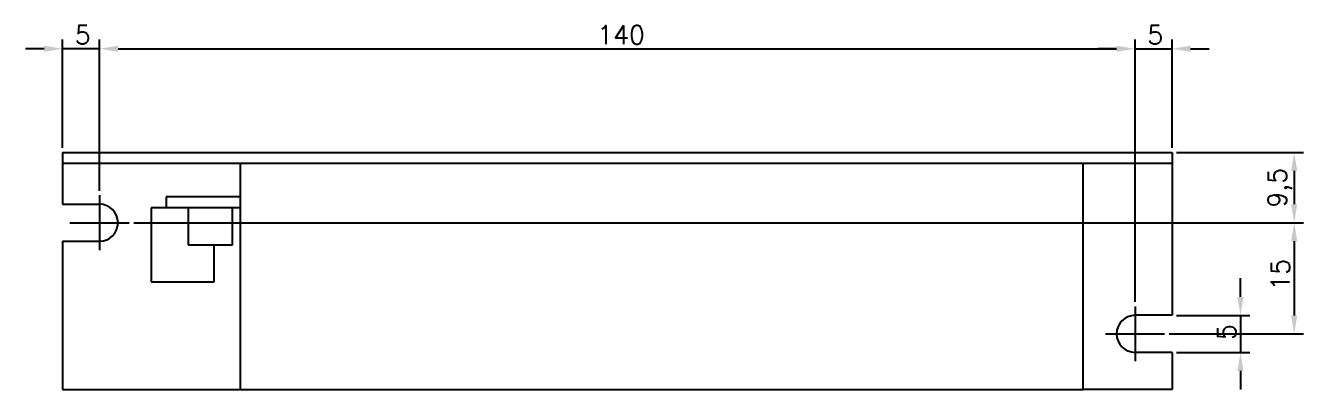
# Model space of a CAD drawing. Extents: x 1329 to 1605, y 497 to 704.
# Drawn here: x 1429.7 to 1602.4, y 655.1 to 704.2 of the extents above; entities that cross this region are included whole.
import ezdxf

# ---------------------------------------------------------------- set-up
doc = ezdxf.new("R2010")
doc.units = 0
doc.layers.get('0').update_dxf_attribs({"linetype": 'CONTINUOUS'})
doc.layers.get('DEFPOINTS').update_dxf_attribs({"linetype": 'CONTINUOUS'})
doc.layers.add('LSC-DA1', color=7, linetype='CONTINUOUS')
doc.styles.get("Standard").update_dxf_attribs({"font": 'txt', "bigfont": 'extfont2.shx'})
doc.dimstyles.get("Standard").update_dxf_attribs({"dimtxt": 2.5, "dimasz": 2.5, "dimexe": 1.25, "dimexo": 0.625, "dimtad": 1, "dimcen": 2.5, "dimazin": 3, "dimtfac": 1, "dimtmove": 0, "dimatfit": 3})

# ---------------------------------------------------------------- blocks, each defined once
blk = doc.blocks.new('A$C6F1E6C3F')
at = {"layer": 'LSC-DA1'}
for p, q in [((0, 32), (150, 32)), ((0, 32), (0, 25)), ((150, 32), (150, 10)), ((150, 30.5), (0, 30.5)), ((24, 30.5), (24, 0.2)), ((138, 0), (138, 30.5)), ((5, 26.2), (5, 18.8)), ((24, 26), (14, 26)), ((14, 26), (14, 24.5)), ((0, 25), (5, 25)), ((24, 24.5), (12, 24.5)), ((12, 24.5), (12, 14.5)), ((17, 24.5), (17, 19.5)), ((23, 19.5), (23, 24.5)), ((1, 22.5), (9, 22.5)), ((0, 20), (5, 20)), ((0, 20), (0, 0)), ((17, 19.5), (23, 19.5)), ((20.5, 14.5), (20.5, 19.5)), ((24, 20), (24, 0)), ((12, 14.5), (20.5, 14.5)), ((145, 11.2), (145, 3.8)), ((150, 10), (145, 10)), ((141, 7.5), (149, 7.5)), ((150, 5), (145, 5)), ((150, 5), (150, 0)), ((0, 0), (138, 0)), ((150, 0), (138, 0))]:
    blk.add_line(p, q, dxfattribs=at)
for centre, start, end in [((5, 22.5), 0, 90), ((5, 22.5), 270, 0), ((145, 7.5), 90, 270)]:
    blk.add_arc(centre, 2.5, start, end, dxfattribs=at)
blk = doc.blocks.new('*U40')
at = {"color": 0}
blk.add_text('140', height=2.5, dxfattribs=at).set_placement((1506.95, 701.71))
blk = doc.blocks.new('*D4')
at = {"color": 0}
for p, q in [((1439.66, 681.92), (1439.66, 702.33)), ((1579.66, 666.92), (1579.66, 702.33)), ((1442.16, 701.08), (1577.16, 701.08))]:
    blk.add_line(p, q, dxfattribs=at)
for points in [[(1442.16, 701.5), (1442.16, 700.67), (1439.66, 701.08)], [(1577.16, 701.5), (1577.16, 700.67), (1579.66, 701.08)]]:
    blk.add_solid(points, dxfattribs=at)
at = {"layer": 'DEFPOINTS', "color": 0}
for p in [(1579.66, 701.08), (1439.66, 681.29), (1579.66, 666.29)]:
    blk.add_point(p, dxfattribs=at)
blk.add_blockref('*U40', (0, 0))
blk = doc.blocks.new('*U41')
at = {"color": 0}
blk.add_text('5', height=2.5, dxfattribs=at).set_placement((1436.32, 701.71))
blk = doc.blocks.new('*D5')
at = {"color": 0}
for p, q in [((1434.66, 687.72), (1434.66, 702.33)), ((1439.66, 681.92), (1439.66, 702.33)), ((1432.16, 701.08), (1429.66, 701.08)), ((1439.66, 701.08), (1434.66, 701.08)), ((1442.16, 701.08), (1444.66, 701.08))]:
    blk.add_line(p, q, dxfattribs=at)
for points in [[(1432.16, 701.5), (1432.16, 700.67), (1434.66, 701.08)], [(1442.16, 701.5), (1442.16, 700.67), (1439.66, 701.08)]]:
    blk.add_solid(points, dxfattribs=at)
at = {"layer": 'DEFPOINTS', "color": 0}
for p in [(1434.66, 701.08), (1434.66, 687.09), (1439.66, 681.29)]:
    blk.add_point(p, dxfattribs=at)
blk.add_blockref('*U41', (0, 0))
blk = doc.blocks.new('*U42')
at = {"color": 0}
blk.add_text('5', height=2.5, dxfattribs=at).set_placement((1581.32, 701.71))
blk = doc.blocks.new('*D6')
at = {"color": 0}
for p, q in [((1579.66, 666.92), (1579.66, 702.33)), ((1584.66, 687.72), (1584.66, 702.33)), ((1577.16, 701.08), (1574.66, 701.08)), ((1579.66, 701.08), (1584.66, 701.08)), ((1587.16, 701.08), (1589.66, 701.08))]:
    blk.add_line(p, q, dxfattribs=at)
for points in [[(1577.16, 701.5), (1577.16, 700.67), (1579.66, 701.08)], [(1587.16, 701.5), (1587.16, 700.67), (1584.66, 701.08)]]:
    blk.add_solid(points, dxfattribs=at)
at = {"layer": 'DEFPOINTS', "color": 0}
for p in [(1584.66, 701.08), (1584.66, 687.09), (1579.66, 666.29)]:
    blk.add_point(p, dxfattribs=at)
blk.add_blockref('*U42', (0, 0))
blk = doc.blocks.new('*U43')
at = {"color": 0}
blk.add_text('9,5', height=2.5, rotation=90, dxfattribs=at).set_placement((1600.13, 679.64))
blk = doc.blocks.new('*D7')
at = {"color": 0}
for p, q in [((1585.28, 687.09), (1602.42, 687.09)), ((1601.17, 684.59), (1601.17, 680.09)), ((1444.28, 677.59), (1602.42, 677.59))]:
    blk.add_line(p, q, dxfattribs=at)
for points in [[(1600.75, 684.59), (1601.59, 684.59), (1601.17, 687.09)], [(1600.75, 680.09), (1601.59, 680.09), (1601.17, 677.59)]]:
    blk.add_solid(points, dxfattribs=at)
at = {"layer": 'DEFPOINTS', "color": 0}
for p in [(1584.66, 687.09), (1443.66, 677.59), (1601.17, 677.59)]:
    blk.add_point(p, dxfattribs=at)
blk.add_blockref('*U43', (0, 0))
blk = doc.blocks.new('*U44')
at = {"color": 0}
blk.add_text('15', height=2.5, rotation=90, dxfattribs=at).set_placement((1600.55, 668.43))
blk = doc.blocks.new('*D8')
at = {"color": 0}
for p, q in [((1444.28, 677.59), (1602.42, 677.59)), ((1601.17, 675.09), (1601.17, 665.09)), ((1584.28, 662.59), (1602.42, 662.59))]:
    blk.add_line(p, q, dxfattribs=at)
for points in [[(1600.75, 675.09), (1601.59, 675.09), (1601.17, 677.59)], [(1600.75, 665.09), (1601.59, 665.09), (1601.17, 662.59)]]:
    blk.add_solid(points, dxfattribs=at)
at = {"layer": 'DEFPOINTS', "color": 0}
for p in [(1443.66, 677.59), (1583.66, 662.59), (1601.17, 662.59)]:
    blk.add_point(p, dxfattribs=at)
blk.add_blockref('*U44', (0, 0))
blk = doc.blocks.new('*U49')
at = {"color": 0}
blk.add_text('5', height=2.5, rotation=90, dxfattribs=at).set_placement((1593.28, 661.76))
blk = doc.blocks.new('*D13')
at = {"color": 0}
for p, q in [((1593.91, 667.59), (1593.91, 670.09)), ((1585.28, 665.09), (1595.16, 665.09)), ((1593.91, 665.09), (1593.91, 660.09)), ((1585.28, 660.09), (1595.16, 660.09)), ((1593.91, 657.59), (1593.91, 655.09))]:
    blk.add_line(p, q, dxfattribs=at)
for points in [[(1593.49, 667.59), (1594.32, 667.59), (1593.91, 665.09)], [(1593.49, 657.59), (1594.32, 657.59), (1593.91, 660.09)]]:
    blk.add_solid(points, dxfattribs=at)
at = {"layer": 'DEFPOINTS', "color": 0}
for p in [(1584.66, 665.09), (1584.66, 660.09), (1593.91, 660.09)]:
    blk.add_point(p, dxfattribs=at)
blk.add_blockref('*U49', (0, 0))

msp = doc.modelspace()

# ---------------------------------------------------------------- block references
at = {"layer": 'LSC-DA1'}
msp.add_blockref('A$C6F1E6C3F', (1434.656, 655.094), dxfattribs=at)

# ---------------------------------------------------------------- dimensions: what is measured, and where the dimension line sits
for base, p1, p2, picture, middle in [((1434.656, 701.084), (1439.656, 681.294), (1434.656, 687.094), '*D5', (1437.156, 702.959)), ((1579.656, 701.084), (1439.656, 681.294), (1579.656, 666.294), '*D4', (1509.656, 702.959)), ((1584.656, 701.084), (1579.656, 666.294), (1584.656, 687.094), '*D6', (1582.156, 702.959))]:
    dim = msp.add_linear_dim(base=base, p1=p1, p2=p2, dimstyle='Standard')
    dim.commit()
    dim.dimension.update_dxf_attribs({"geometry": picture, "text_midpoint": middle})
for base, p1, p2, picture, middle in [((1601.17, 677.594), (1584.656, 687.094), (1443.656, 677.594), '*D7', (1599.087, 682.344)), ((1601.17, 662.594), (1443.656, 677.594), (1583.656, 662.594), '*D8', (1599.295, 670.094)), ((1593.905, 660.094), (1584.656, 665.094), (1584.656, 660.094), '*D13', (1592.03, 662.594))]:
    dim = msp.add_linear_dim(base=base, p1=p1, p2=p2, angle=90, dimstyle='Standard')
    dim.commit()
    dim.dimension.update_dxf_attribs({"geometry": picture, "text_midpoint": middle})

doc.saveas('drawing.dxf')
